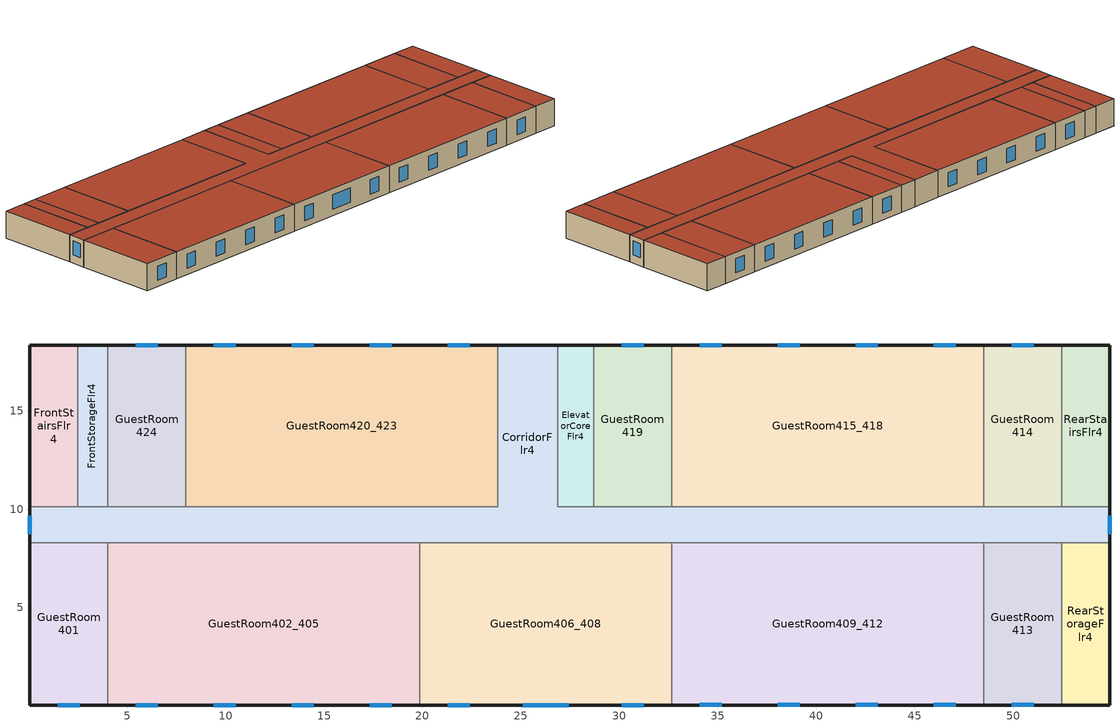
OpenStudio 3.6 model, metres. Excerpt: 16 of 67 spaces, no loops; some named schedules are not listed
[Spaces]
GuestRoom413
 floor to GuestRoom313: 52.47,8.28 52.47,0.05 48.51,0.05 48.51,8.28 z8.84
 wall outside: 48.51,0.05 52.47,0.05 z8.84:11.58
 wall to GuestRoom409_412: 48.51,8.28 48.51,0.05 z8.84:11.58
 wall to CorridorFlr4: 52.47,8.28 48.51,8.28 z8.84:11.58
 wall to RearStorageFlr4: 52.47,0.05 52.47,8.28 z8.84:11.58
 window: 49.92,0.05 51.06,0.05 z9.49:10.93
 roof outside: 52.47,0.05 52.47,8.28 48.51,8.28 48.51,0.05 z11.58
GuestRoom415_418
 floor to GuestRoom315_318: 48.51,18.34 48.51,10.11 32.66,10.11 32.66,18.34 z8.84
 wall outside: 48.51,18.34 32.66,18.34 z8.84:11.58
 wall to GuestRoom419: 32.66,18.34 32.66,10.11 z8.84:11.58
 wall to CorridorFlr4: 32.66,10.11 48.51,10.11 z8.84:11.58
 wall to GuestRoom414: 48.51,10.11 48.51,18.34 z8.84:11.58
 window: 47.1,18.34 45.96,18.34 / 39.18,18.34 38.04,18.34 / 43.14,18.34 42,18.34 / 35.21,18.34 34.07,18.34 z9.49:10.93
 roof outside: 48.51,10.11 48.51,18.34 32.66,18.34 32.66,10.11 z11.58
RearStairsFlr4
 floor to RearStairsFlr3: 54.91,18.34 54.91,10.11 52.47,10.11 52.47,18.34 z8.84
 wall outside: 54.91,10.11 54.91,18.34 52.47,18.34 z8.84:11.58
 wall to GuestRoom414: 52.47,18.34 52.47,10.11 z8.84:11.58
 wall to CorridorFlr4: 52.47,10.11 54.91,10.11 z8.84:11.58
 roof outside: 54.91,10.11 54.91,18.34 52.47,18.34 52.47,10.11 z11.58
CorridorFlr4
 floor to CorridorFlr3: 26.87,18.34 26.87,10.11 54.91,10.11 54.91,8.28 0.05,8.28 0.05,10.11 23.82,10.11 23.82,18.34 z8.84
 wall outside: 0.05,10.11 0.05,8.28 / 26.87,18.34 23.82,18.34 / 54.91,8.28 54.91,10.11 z8.84:11.58
 wall to ElevatorCoreFlr4: 28.7,10.11 26.87,10.11 26.87,18.34 z8.84:11.58
 wall to FrontStairsFlr4: 2.49,10.11 0.05,10.11 z8.84:11.58
 wall to GuestRoom420_423: 23.82,18.34 23.82,10.11 7.97,10.11 z8.84:11.58
 wall to GuestRoom406_408: 19.86,8.28 32.66,8.28 z8.84:11.58
 wall to GuestRoom424: 7.97,10.11 4.01,10.11 z8.84:11.58
 wall to GuestRoom402_405: 4.01,8.28 19.86,8.28 z8.84:11.58
 wall to RearStorageFlr4: 52.47,8.28 54.91,8.28 z8.84:11.58
 wall to GuestRoom401: 0.05,8.28 4.01,8.28 z8.84:11.58
 wall to FrontStorageFlr4: 4.01,10.11 2.49,10.11 z8.84:11.58
 wall to GuestRoom414: 52.47,10.11 48.51,10.11 z8.84:11.58
 wall to GuestRoom419: 32.66,10.11 28.7,10.11 z8.84:11.58
 wall to GuestRoom409_412: 32.66,8.28 48.51,8.28 z8.84:11.58
 window: 0.05,9.66 0.05,8.73 / 54.91,8.73 54.91,9.66 z9.68:11.1
 roof outside: 54.91,8.28 54.91,10.11 26.87,10.11 26.87,18.34 23.82,18.34 23.82,10.11 0.05,10.11 0.05,8.28 z11.58
GuestRoom402_405
 floor to GuestRoom302_305: 19.86,8.28 19.86,0.05 4.01,0.05 4.01,8.28 z8.84
 wall outside: 4.01,0.05 19.86,0.05 z8.84:11.58
 wall to GuestRoom406_408: 19.86,0.05 19.86,8.28 z8.84:11.58
 wall to GuestRoom401: 4.01,8.28 4.01,0.05 z8.84:11.58
 window: 5.42,0.05 6.56,0.05 / 13.35,0.05 14.49,0.05 / 9.39,0.05 10.52,0.05 / 17.31,0.05 18.45,0.05 z9.49:10.93
 roof outside: 19.86,0.05 19.86,8.28 4.01,8.28 4.01,0.05 z11.58
GuestRoom401
 floor to GuestRoom301: 4.01,8.28 4.01,0.05 0.05,0.05 0.05,8.28 z8.84
 wall outside: 0.05,8.28 0.05,0.05 4.01,0.05 z8.84:11.58
 window: 1.46,0.05 2.6,0.05 z9.49:10.93
 roof outside: 4.01,0.05 4.01,8.28 0.05,8.28 0.05,0.05 z11.58
RearStorageFlr4
 floor to RearStorageFlr3: 54.91,8.28 54.91,0.05 52.47,0.05 52.47,8.28 z8.84
 wall outside: 52.47,0.05 54.91,0.05 54.91,8.28 z8.84:11.58
 roof outside: 54.91,0.05 54.91,8.28 52.47,8.28 52.47,0.05 z11.58
ElevatorCoreFlr4
 floor to ElevatorCoreFlr3: 28.7,18.34 28.7,10.11 26.87,10.11 26.87,18.34 z8.84
 wall outside: 28.7,18.34 26.87,18.34 z8.84:11.58
 wall to GuestRoom419: 28.7,10.11 28.7,18.34 z8.84:11.58
 roof outside: 28.7,10.11 28.7,18.34 26.87,18.34 26.87,10.11 z11.58
GuestRoom414
 floor to GuestRoom314: 52.47,18.34 52.47,10.11 48.51,10.11 48.51,18.34 z8.84
 wall outside: 52.47,18.34 48.51,18.34 z8.84:11.58
 window: 51.06,18.34 49.92,18.34 z9.49:10.93
 roof outside: 52.47,10.11 52.47,18.34 48.51,18.34 48.51,10.11 z11.58
GuestRoom420_423
 floor to GuestRoom320_323: 23.82,18.34 23.82,10.11 7.97,10.11 7.97,18.34 z8.84
 wall outside: 23.82,18.34 7.97,18.34 z8.84:11.58
 wall to GuestRoom424: 7.97,18.34 7.97,10.11 z8.84:11.58
 window: 22.41,18.34 21.27,18.34 / 18.45,18.34 17.31,18.34 / 10.52,18.34 9.39,18.34 / 14.49,18.34 13.35,18.34 z9.49:10.93
 roof outside: 23.82,10.11 23.82,18.34 7.97,18.34 7.97,10.11 z11.58
GuestRoom424
 floor to GuestRoom324: 7.97,18.34 7.97,10.11 4.01,10.11 4.01,18.34 z8.84
 wall outside: 7.97,18.34 4.01,18.34 z8.84:11.58
 wall to FrontStorageFlr4: 4.01,18.34 4.01,10.11 z8.84:11.58
 window: 6.56,18.34 5.42,18.34 z9.49:10.93
 roof outside: 7.97,10.11 7.97,18.34 4.01,18.34 4.01,10.11 z11.58
GuestRoom406_408
 floor to GuestRoom306_308: 32.66,8.28 32.66,0.05 19.86,0.05 19.86,8.28 z8.84
 wall outside: 19.86,0.05 32.66,0.05 z8.84:11.58
 wall to GuestRoom409_412: 32.66,0.05 32.66,8.28 z8.84:11.58
 window: 21.27,0.05 22.41,0.05 / 25.08,0.05 27.44,0.05 / 30.11,0.05 31.25,0.05 z9.49:10.93
 roof outside: 32.66,0.05 32.66,8.28 19.86,8.28 19.86,0.05 z11.58
GuestRoom419
 floor to GuestRoom319: 32.66,18.34 32.66,10.11 28.7,10.11 28.7,18.34 z8.84
 wall outside: 32.66,18.34 28.7,18.34 z8.84:11.58
 window: 31.25,18.34 30.11,18.34 z9.49:10.93
 roof outside: 32.66,10.11 32.66,18.34 28.7,18.34 28.7,10.11 z11.58
FrontStorageFlr4
 floor to FrontStorageFlr3: 4.01,18.34 4.01,10.11 2.49,10.11 2.49,18.34 z8.84
 wall outside: 4.01,18.34 2.49,18.34 z8.84:11.58
 wall to FrontStairsFlr4: 2.49,18.34 2.49,10.11 z8.84:11.58
 roof outside: 4.01,10.11 4.01,18.34 2.49,18.34 2.49,10.11 z11.58
FrontStairsFlr4
 floor to FrontStairsFlr3: 2.49,18.34 2.49,10.11 0.05,10.11 0.05,18.34 z8.84
 wall outside: 2.49,18.34 0.05,18.34 0.05,10.11 z8.84:11.58
 roof outside: 2.49,10.11 2.49,18.34 0.05,18.34 0.05,10.11 z11.58
GuestRoom409_412
 floor to GuestRoom309_312: 48.51,8.28 48.51,0.05 32.66,0.05 32.66,8.28 z8.84
 wall outside: 32.66,0.05 48.51,0.05 z8.84:11.58
 window: 38.04,0.05 39.18,0.05 / 45.96,0.05 47.1,0.05 / 42,0.05 43.14,0.05 / 34.07,0.05 35.21,0.05 z9.49:10.93
 roof outside: 48.51,0.05 48.51,8.28 32.66,8.28 32.66,0.05 z11.58
[Site]
Calgary Intl AP_AB_CAN: Latitude {deg}=51.114; Longitude {deg}=-114.02; Time Zone {hr}=-7; Elevation {m}=1084.1; Terrain=Suburbs
[Building]
SmallHotel: North Axis {deg}=180; Default Construction Set=BTAP-Mass at hdd = 5000.0; Standards Number of Stories=4; Standards Number of Above Ground Stories=4; Standards Template=BTAPPRE1980; Standards Building Type=SmallHotel
[Site:WaterMainsTemperature]
Calculation Method=Correlation; Annual Average Outdoor Air Temperature {C}=5; Maximum Difference In Monthly Average Outdoor Air Temperatures {deltaC}=23.3
[Site:GroundTemperature:BuildingSurface]
19.527, 19.502, 19.536, 19.598, 20.002, 21.64, 22.225, 22.375, 21.449, 20.121, 19.802, 19.633
[SizingPeriod:DesignDay] Barometric Pressure {Pa}=88961; Rain Indicator=No; Snow Indicator=No; Day of Month=21; Daylight Saving Time Indicator=No; Humidity Condition Type=Wetbulb; Dry-Bulb Temperature Range Modifier Type=DefaultMultipliers
Name | Maximum Dry-Bulb Temperature {C} | Daily Dry-Bulb Temperature Range {deltaC} | Wind Speed {m/s} | Wind Direction {deg} | Month | Day Type | Wetbulb or DewPoint at Maximum Dry-Bulb {C} | Solar Model Indicator | ASHRAE Clear Sky Optical Depth for Beam Irradiance | ASHRAE Clear Sky Optical Depth for Diffuse Irradiance | Sky Clearness
Calgary Intl AP Ann Clg .4% Condns DB=>MWB | 28.5 | 12.1 | 4.5 | 160 | 7 | SummerDesignDay | 16.1 | ASHRAETau | 0.339 | 2.421
Calgary Intl AP Ann Htg 99.6% Condns DB | -28.5 | 0 | 2.9 | 200 | 1 | WinterDesignDay | -28.5 | ASHRAEClearSky |  |  | 0
[Material:NoMass] Roughness=Smooth; Thermal Absorptance=0.9; Solar Absorptance=0.7
Name | Thermal Resistance {m2-K/W} | Visible Absorptance
Typical Carpet Pad; Typical Carpet Pad 1 | 0.21648 | 0.8
Typical Insulation 1 | 0.00118045 | 0.7
Typical Insulation 2 | 1.02439 | 0.7
Typical Insulation 3 | 4.40527 | 0.7
Typical Carpet Pad 2; Typical Carpet Pad 3; Typical Carpet Pad 4 | 1.40895 | 0.8
Typical Insulation 4 | 0.338965 | 0.7
Typical Insulation 5 | 0.338983 | 0.7
[Material]
Name | Roughness | Thickness {m} | Conductivity {W/m-K} | Density {kg/m3} | Specific Heat {J/kg-K} | Thermal Absorptance | Solar Absorptance | Visible Absorptance
G05 25mm wood | MediumSmooth | 0.0254 | 0.15 | 608 | 1630 | 0.9 | 0.5 | 0.5
100mm Normalweight concrete floor 1 | MediumSmooth | 0.1016 | 2.31 | 2322 | 832
G01 13mm gypsum board 1 | Smooth | 0.0127 | 0.16 | 800 | 1090 | 0.9 | 0.7 | 0.5
4 in. Normalweight Concrete Floor 1 | MediumRough | 0.1016 | 2.31 | 2322 | 832 | 0.9 | 0.7 | 0.7
1IN Stucco 1 | Smooth | 0.0253 | 0.6918 | 1858 | 837 | 0.9 | 0.7 | 0.92
8IN CONCRETE HW RefBldg 1 | Rough | 0.2032 | 1.311 | 2240 | 836.8 | 0.9 | 0.7 | 0.7
1/2IN Gypsum 1 | Smooth | 0.0127 | 0.16 | 784.9 | 830 | 0.9 | 0.4 | 0.4
Metal Roof Surface 1; F08 Metal surface 1 | Smooth | 0.0008 | 45.28 | 7824 | 500 | 0.9 | 0.7 | 0.7
6 in. Normalweight Concrete Floor 1; 6 in. Normalweight Concrete Floor 2; 6 in. Normalweight Concrete Floor 3 | MediumRough | 0.1524 | 2.31 | 2322 | 832 | 0.9 | 0.7 | 0.7
[Construction]
BTAP-Int-Partition; BTAP-Int-Door: G05 25mm wood
BTAP-Int-Floor: 100mm Normalweight concrete floor 1, Typical Carpet Pad
BTAP-Int-Wall: G01 13mm gypsum board 1, G01 13mm gypsum board 1
BTAP-Int-Ceiling: Typical Carpet Pad, 100mm Normalweight concrete floor 1
BTAP-Int-Window: SimpleGlazing
BTAP-Ext-Floor-Mass:U-3.822: Typical Insulation 1, 4 in. Normalweight Concrete Floor 1, Typical Carpet Pad 1
BTAP-Ext-Wall-Mass:U-0.772: 1IN Stucco 1, 8IN CONCRETE HW RefBldg 1, Typical Insulation 2, 1/2IN Gypsum 1
BTAP-Ext-Roof-Metal:U-0.227: Metal Roof Surface 1, Typical Insulation 3
BTAP-Grnd-Floor-Mass:U-0.678: 6 in. Normalweight Concrete Floor 1, Typical Carpet Pad 2
BTAP-Grnd-Wall-Mass:U-0.678: 6 in. Normalweight Concrete Floor 2, Typical Carpet Pad 3
BTAP-Grnd-Roof-Mass:U-0.678: 6 in. Normalweight Concrete Floor 3, Typical Carpet Pad 4
BTAP-Ext-FixedWindow:U=0.295 SHGC=0.490; BTAP-Ext-GlassDoors:U=0.295 SHGC=0.490; BTAP-Ext-Skylights:U=0.295 SHGC=0.490; BTAP-Ext-DaylightDomes:U=0.295 SHGC=0.490; BTAP-Ext-DaylightDiffuser:U=0.295 SHGC=0.490: SimpleGlazing:U=0.295 SHGC=0.490
BTAP-Ext-Door:U-2.95: F08 Metal surface 1, Typical Insulation 4
BTAP-Ext-OverHeadDoor:U-2.95: Typical Insulation 5
[DefaultConstructionSet]
BTAP-Mass at hdd = 5000.0: Default Exterior Surface Constructions=BTAP-Mass at hdd = 5000.0; Default Interior Surface Constructions=Default Surface Constructions 2; Default Ground Contact Surface Constructions=BTAP-Mass at hdd = 5000.0 1; Default Exterior SubSurface Constructions=BTAP-Mass at hdd = 5000.0; Default Interior SubSurface Constructions=Default Sub Surface Constructions 2; Interior Partition Construction=BTAP-Int-Partition
[DefaultSurfaceConstructions]
Name | Floor Construction | Wall Construction | Roof Ceiling Construction
Default Surface Constructions 2 | BTAP-Int-Floor | BTAP-Int-Wall | BTAP-Int-Ceiling
BTAP-Mass at hdd = 5000.0 | BTAP-Ext-Floor-Mass:U-3.822 | BTAP-Ext-Wall-Mass:U-0.772 | BTAP-Ext-Roof-Metal:U-0.227
BTAP-Mass at hdd = 5000.0 1 | BTAP-Grnd-Floor-Mass:U-0.678 | BTAP-Grnd-Wall-Mass:U-0.678 | BTAP-Grnd-Roof-Mass:U-0.678
[DefaultSubSurfaceConstructions]
Name | Fixed Window Construction | Operable Window Construction | Door Construction | Glass Door Construction | Overhead Door Construction | Skylight Construction | Tubular Daylight Dome Construction | Tubular Daylight Diffuser Construction
Default Sub Surface Constructions 2 | BTAP-Int-Window | BTAP-Int-Window | BTAP-Int-Door
BTAP-Mass at hdd = 5000.0 | BTAP-Ext-FixedWindow:U=0.295 SHGC=0.490 | BTAP-Ext-FixedWindow:U=0.295 SHGC=0.490 | BTAP-Ext-Door:U-2.95 | BTAP-Ext-GlassDoors:U=0.295 SHGC=0.490 | BTAP-Ext-OverHeadDoor:U-2.95 | BTAP-Ext-Skylights:U=0.295 SHGC=0.490 | BTAP-Ext-DaylightDomes:U=0.295 SHGC=0.490 | BTAP-Ext-DaylightDiffuser:U=0.295 SHGC=0.490
[WindowMaterial:SimpleGlazingSystem] Solar Heat Gain Coefficient=0.49; Visible Transmittance=0.21
Name | U-Factor {W/m2-K}
SimpleGlazing | 2.2
SimpleGlazing:U=0.295 SHGC=0.490 | 2.95
[Space] Building Story=BuildingStory4; Volume {m3}=Autocalculate
Name | Space Type | Thermal Zone
GuestRoom424 | Space Function Hway lodging - rooms | DU_BT=Space Function_ST=Hway lodging - rooms_FL=BuildingStory4_SCHF 3
GuestRoom413 | Space Function Hway lodging - rooms | DU_BT=Space Function_ST=Hway lodging - rooms_FL=BuildingStory4_SCHF 2
GuestRoom419 | Space Function Hway lodging - rooms | DU_BT=Space Function_ST=Hway lodging - rooms_FL=BuildingStory4_SCHF 4
GuestRoom402_405 | Space Function Hway lodging - rooms | DU_BT=Space Function_ST=Hway lodging - rooms_FL=BuildingStory4_SCHF 9
GuestRoom420_423 | Space Function Hway lodging - rooms | DU_BT=Space Function_ST=Hway lodging - rooms_FL=BuildingStory4_SCHF 6
GuestRoom415_418 | Space Function Hway lodging - rooms | DU_BT=Space Function_ST=Hway lodging - rooms_FL=BuildingStory4_SCHF
RearStairsFlr4 | Space Function Stairway-sch-F | WILD_ST=Stairway-sch-F_FL=BuildingStory4_SCH=F 1
GuestRoom414 | Space Function Hway lodging - rooms | DU_BT=Space Function_ST=Hway lodging - rooms_FL=BuildingStory4_SCHF 5
CorridorFlr4 | Space Function Corr. >= 2.4m wide-sch-F | WILD_ST=Corr. >= 2.4m wide-sch-F_FL=BuildingStory4_SCH=F
GuestRoom406_408 | Space Function Hway lodging - rooms | DU_BT=Space Function_ST=Hway lodging - rooms_FL=BuildingStory4_SCHF 7
GuestRoom401 | Space Function Hway lodging - rooms | DU_BT=Space Function_ST=Hway lodging - rooms_FL=BuildingStory4_SCHF 1
GuestRoom409_412 | Space Function Hway lodging - rooms | DU_BT=Space Function_ST=Hway lodging - rooms_FL=BuildingStory4_SCHF 8
RearStorageFlr4 | Space Function Storage area - occsens | ALL_ST=Storage area - occsens_FL=BuildingStory4_SCH=E 1
ElevatorCoreFlr4 | Space Function Corr. >= 2.4m wide-sch-F | WILD_ST=Corr. >= 2.4m wide-sch-F_FL=BuildingStory4_SCH=F 1
FrontStorageFlr4 | Space Function Storage area - occsens | ALL_ST=Storage area - occsens_FL=BuildingStory4_SCH=E
FrontStairsFlr4 | Space Function Stairway-sch-F | WILD_ST=Stairway-sch-F_FL=BuildingStory4_SCH=F
[BuildingStory]
BuildingStory4
[SpaceType] Standards Building Type=Space Function
Name | Default Schedule Set | Design Specification Outdoor Air Object | Standards Space Type
Space Function Corr. >= 2.4m wide-sch-F | Space Function Corr. >= 2.4m wide-sch-F Schedule Set | Space Function Corr. >= 2.4m wide-sch-F Ventilation | Corr. >= 2.4m wide-sch-F
Space Function Stairway-sch-F | Space Function Stairway-sch-F Schedule Set | Space Function Stairway-sch-F Ventilation | Stairway-sch-F
Space Function Storage area - occsens | Space Function Storage area - occsens Schedule Set | Space Function Storage area - occsens Ventilation | Storage area - occsens
Space Function Hway lodging - rooms | Space Function Hway lodging - rooms Schedule Set | Space Function Hway lodging - rooms Ventilation | Hway lodging - rooms
[People:Definition]
Space Function Hway lodging - rooms People Definition: Number of People Calculation Method=People/Area; People per Space Floor Area {person/m2}=0.0400417; Fraction Radiant=0.3
[People] Work Efficiency Schedule=Work Efficiency Schedule; Clothing Insulation Schedule=Clothing Schedule; Air Velocity Schedule=Air Velocity Schedule; Multiplier=1
Name | People Definition | Space or SpaceType
Space Function Corr. >= 2.4m wide-sch-F People | Space Function Corr. >= 2.4m wide-sch-F People Definition | Space Function Corr. >= 2.4m wide-sch-F
Space Function Hway lodging - rooms People | Space Function Hway lodging - rooms People Definition | Space Function Hway lodging - rooms
Space Function Stairway-sch-F People | Space Function Stairway-sch-F People Definition | Space Function Stairway-sch-F
Space Function Storage area - occsens People | Space Function Storage area - occsens People Definition | Space Function Storage area - occsens
[Lights:Definition]
Space Function Hway lodging - rooms Lights Definition: Design Level Calculation Method=Watts/Area; Watts per Space Floor Area {W/m2}=8.09993; Fraction Radiant=0.5; Fraction Visible=0.2
[Lights] Fraction Replaceable=1
Name | Lights Definition | Space or SpaceType
Space Function Corr. >= 2.4m wide-sch-F Lights | Space Function Corr. >= 2.4m wide-sch-F Lights Definition | Space Function Corr. >= 2.4m wide-sch-F
Space Function Hway lodging - rooms Lights | Space Function Hway lodging - rooms Lights Definition | Space Function Hway lodging - rooms
Space Function Stairway-sch-F Lights | Space Function Stairway-sch-F Lights Definition | Space Function Stairway-sch-F
Space Function Storage area - occsens Lights | Space Function Storage area - occsens Lights Definition | Space Function Storage area - occsens
[ElectricEquipment:Definition]
Space Function Hway lodging - rooms Elec Equip Definition: Design Level Calculation Method=Watts/Area; Watts per Space Floor Area {W/m2}=2.49998; Fraction Radiant=0.5
[ElectricEquipment]
Name | Electric Equipment Definition | Space or SpaceType
Space Function Hway lodging - rooms Elec Equip | Space Function Hway lodging - rooms Elec Equip Definition | Space Function Hway lodging - rooms
Space Function Storage area - occsens Elec Equip | Space Function Storage area - occsens Elec Equip Definition | Space Function Storage area - occsens
[DesignSpecification:OutdoorAir] Outdoor Air Method=Sum
Name | Outdoor Air Flow per Floor Area {m3/s-m2}
Space Function Corr. >= 2.4m wide-sch-F Ventilation; Space Function Stairway-sch-F Ventilation | 0.000254
Space Function Hway lodging - rooms Ventilation | 0.00046228
Space Function Storage area - occsens Ventilation | 0.000762
[DefaultScheduleSet] People Activity Level Schedule=NECB-Activity; Infiltration Schedule=Always On
Name | Number of People Schedule | Lighting Schedule | Electric Equipment Schedule
Space Function Corr. >= 2.4m wide-sch-F Schedule Set; Space Function Hway lodging - rooms Schedule Set; Space Function Stairway-sch-F Schedule Set | NECB-F-Occupancy | NECB-F-Lighting | NECB-F-Electric-Equipment
Space Function Storage area - occsens Schedule Set | NECB-E-Occupancy | NECB-E-Lighting | NECB-E-Electric-Equipment
[ThermostatSetpoint:DualSetpoint]
Name | Heating Setpoint Temperature Schedule | Cooling Setpoint Temperature Schedule
Space Function Hway lodging - rooms Thermostat 73; Space Function Hway lodging - rooms Thermostat 77; Space Function Hway lodging - rooms Thermostat 81; Space Function Hway lodging - rooms Thermostat 84; Space Function Hway lodging - rooms Thermostat 85; Space Function Hway lodging - rooms Thermostat 88; Space Function Hway lodging - rooms Thermostat 89; Space Function Hway lodging - rooms Thermostat 90; Space Function Hway lodging - rooms Thermostat 91; Space Function Hway lodging - rooms Thermostat 92; Space Function Stairway-sch-F Thermostat 17; Space Function Stairway-sch-F Thermostat 21; Space Function Corr. >= 2.4m wide-sch-F Thermostat 18; Space Function Corr. >= 2.4m wide-sch-F Thermostat 24 | NECB-F-Thermostat Setpoint-Heating | NECB-F-Thermostat Setpoint-Cooling
Space Function Storage area - occsens Thermostat 20; Space Function Storage area - occsens Thermostat 26 | NECB-E-Thermostat Setpoint-Heating | NECB-E-Thermostat Setpoint-Cooling
[SpaceInfiltration:DesignFlowRate] Schedule=Always On Discrete; Design Flow Rate Calculation Method=Flow/ExteriorArea; Flow per Exterior Surface Area {m3/s-m2}=0.001116; Constant Term Coefficient=0; Temperature Term Coefficient=0; Velocity Term Coefficient=0.224; Velocity Squared Term Coefficient=0
Name | Space or SpaceType
CorridorFlr4 Infiltration | CorridorFlr4
ElevatorCoreFlr4 Infiltration | ElevatorCoreFlr4
FrontStairsFlr4 Infiltration | FrontStairsFlr4
FrontStorageFlr4 Infiltration | FrontStorageFlr4
GuestRoom401 Infiltration | GuestRoom401
GuestRoom402_405 Infiltration | GuestRoom402_405
GuestRoom406_408 Infiltration | GuestRoom406_408
GuestRoom409_412 Infiltration | GuestRoom409_412
GuestRoom413 Infiltration | GuestRoom413
GuestRoom414 Infiltration | GuestRoom414
GuestRoom415_418 Infiltration | GuestRoom415_418
GuestRoom419 Infiltration | GuestRoom419
GuestRoom420_423 Infiltration | GuestRoom420_423
GuestRoom424 Infiltration | GuestRoom424
RearStairsFlr4 Infiltration | RearStairsFlr4
RearStorageFlr4 Infiltration | RearStorageFlr4
[ThermalZone] Use Ideal Air Loads=No
Name | Thermostat
DU_BT=Space Function_ST=Hway lodging - rooms_FL=BuildingStory4_SCHF | Space Function Hway lodging - rooms Thermostat 73
DU_BT=Space Function_ST=Hway lodging - rooms_FL=BuildingStory4_SCHF 1 | Space Function Hway lodging - rooms Thermostat 77
DU_BT=Space Function_ST=Hway lodging - rooms_FL=BuildingStory4_SCHF 2 | Space Function Hway lodging - rooms Thermostat 81
DU_BT=Space Function_ST=Hway lodging - rooms_FL=BuildingStory4_SCHF 3 | Space Function Hway lodging - rooms Thermostat 84
DU_BT=Space Function_ST=Hway lodging - rooms_FL=BuildingStory4_SCHF 4 | Space Function Hway lodging - rooms Thermostat 85
DU_BT=Space Function_ST=Hway lodging - rooms_FL=BuildingStory4_SCHF 5 | Space Function Hway lodging - rooms Thermostat 88
DU_BT=Space Function_ST=Hway lodging - rooms_FL=BuildingStory4_SCHF 6 | Space Function Hway lodging - rooms Thermostat 89
DU_BT=Space Function_ST=Hway lodging - rooms_FL=BuildingStory4_SCHF 7 | Space Function Hway lodging - rooms Thermostat 90
DU_BT=Space Function_ST=Hway lodging - rooms_FL=BuildingStory4_SCHF 8 | Space Function Hway lodging - rooms Thermostat 91
DU_BT=Space Function_ST=Hway lodging - rooms_FL=BuildingStory4_SCHF 9 | Space Function Hway lodging - rooms Thermostat 92
ALL_ST=Storage area - occsens_FL=BuildingStory4_SCH=E | Space Function Storage area - occsens Thermostat 20
ALL_ST=Storage area - occsens_FL=BuildingStory4_SCH=E 1 | Space Function Storage area - occsens Thermostat 26
WILD_ST=Stairway-sch-F_FL=BuildingStory4_SCH=F | Space Function Stairway-sch-F Thermostat 17
WILD_ST=Stairway-sch-F_FL=BuildingStory4_SCH=F 1 | Space Function Stairway-sch-F Thermostat 21
WILD_ST=Corr. >= 2.4m wide-sch-F_FL=BuildingStory4_SCH=F | Space Function Corr. >= 2.4m wide-sch-F Thermostat 18
WILD_ST=Corr. >= 2.4m wide-sch-F_FL=BuildingStory4_SCH=F 1 | Space Function Corr. >= 2.4m wide-sch-F Thermostat 24
[Foundation:Kiva]
Bldg Kiva Foundation: Wall Height Above Grade {m}=0; Wall Depth Below Slab {m}=0
[Foundation:Kiva:Settings]

